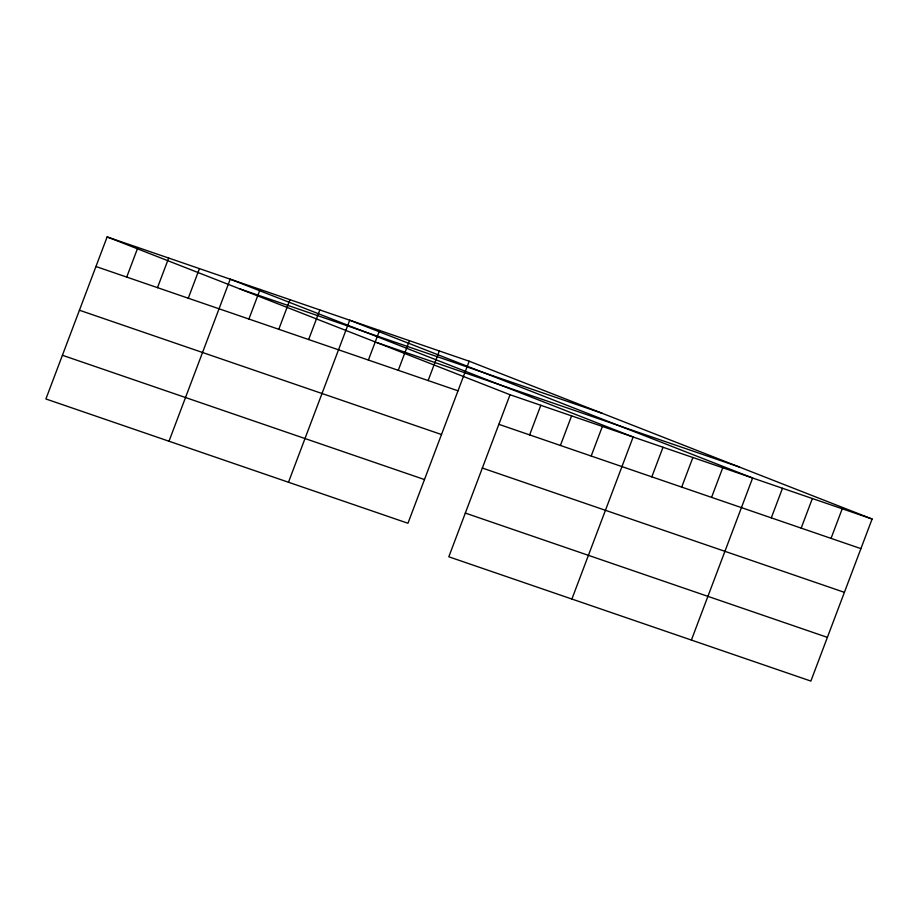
<?xml version="1.0" encoding="UTF-8"?>
<svg xmlns="http://www.w3.org/2000/svg" width="918" height="918" viewBox="0 0 918 918"><rect width="100%" height="100%" fill="white"/><g stroke="black" fill="none" stroke-linecap="round" stroke-linejoin="round"><path stroke-width="1.38" d="M469.19 361.21L107.131 236.924L45.9 398.974L407.959 523.26L469.19 361.21L872.1 519.026L810.869 681.076L448.81 556.79L510.041 394.74L872.1 519.026M126.718 277.087L137.907 247.481M157.494 287.655L168.683 258.05M188.27 298.212L199.458 268.618M169.004 441.225L230.234 279.175L633.145 436.991L571.903 599.041M248.916 319.039L260.104 289.434M278.785 329.287L289.973 299.693M308.655 339.545L319.843 309.94M288.481 482.248L349.712 320.198L752.622 478.014L691.392 640.064M368.393 360.051L379.582 330.446M398.263 370.31L409.451 340.704M428.132 380.557L439.32 350.963M529.629 434.902L540.817 405.297M560.405 445.471L571.593 415.865M591.181 456.028L602.369 426.434M651.826 476.855L663.014 447.25M681.695 487.102L692.883 457.508M711.565 497.361L722.753 467.755M771.304 517.867L782.492 488.273M801.173 528.125L812.361 498.52M831.042 538.373L842.231 508.779M240.091 288.998L602.151 413.295M377.08 342.655L739.139 466.952M95.942 266.518L458.002 390.816M498.853 424.334L860.912 548.631M79.43 310.227L441.489 434.524M482.34 468.042L844.399 592.34M62.413 355.266L424.472 479.552M465.323 513.082L827.382 637.367M107.131 236.924L510.041 394.74"/></g></svg>
